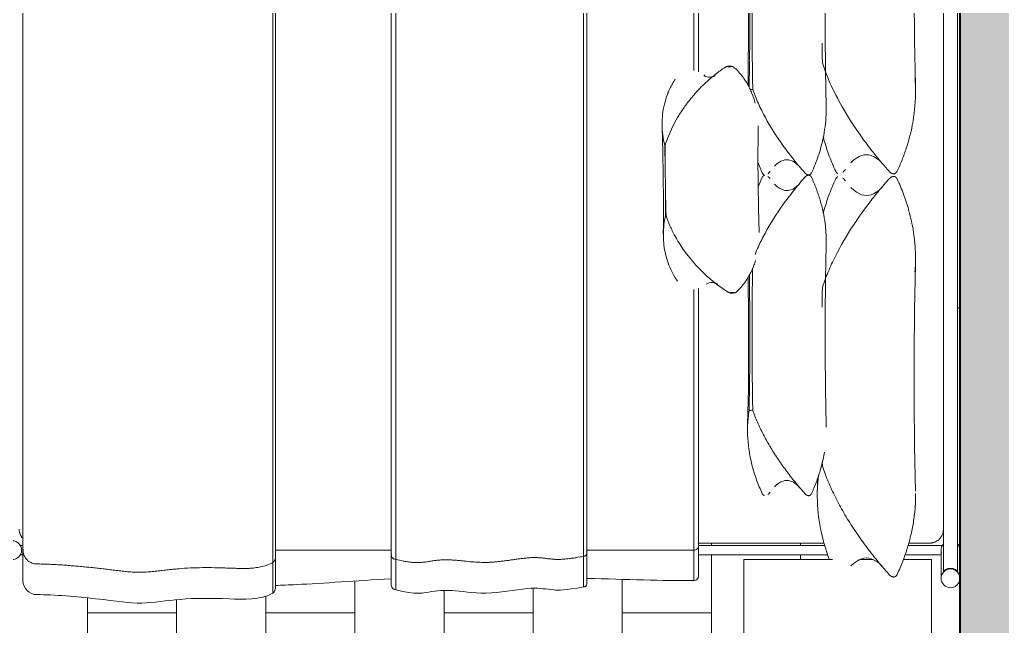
# Model space of a CAD drawing. Header units: millimetres. Extents: x -11245 to 24889, y -43080 to -3800.
# Drawn here: x 1791 to 3886, y -10698 to -9404 of the extents above; entities that cross this region are included whole.
import ezdxf

# ---------------------------------------------------------------- set-up
doc = ezdxf.new("R2010")
doc.units = ezdxf.units.MM
for name, color, linetype, lineweight in [('A-FLOR-PATT', 8, 'Continuous', 18), ('A-WALL', 113, 'Continuous', 18), ('A-WALL-PATT', 111, 'Continuous', 18), ('I-FURN', 30, 'Continuous', 9)]:
    doc.layers.add(name, color=color, linetype=linetype, lineweight=lineweight)

# ---------------------------------------------------------------- blocks, each defined once
blk = doc.blocks.new('Blks_Dorm Ikea_Cama Björksnäs - Queen-3588633-PONTOS HIDRÁULICOS TÉRREO')
at = {"layer": 'I-FURN', "color": 254}
for p, q in [((844.9, 1015), (-844.9, 1015)), ((860, 1020), (837.5, 1020)), ((-844.9, 985), (844.9, 985)), ((790, 909.5), (790, 984.6)), ((800, 980), (860, 980)), ((810, 980.8), (810, 903)), ((785, 910.8), (785, 955)), ((810, 738.6), (810, 463.6)), ((785, 462.6), (785, 730.5)), ((790, 461.9), (790, 732)), ((790, -982.7), (790, -976.5)), ((810, -976.4), (810, -982))]:
    blk.add_line(p, q, dxfattribs=at)
at = {"layer": 'I-FURN', "color": 254, "flags": 128}
for points in [[(785, 955), (785, 956.2), (784.9, 957.4), (784.8, 958.6), (784.6, 959.8), (784.4, 961), (784.1, 962.1), (783.8, 963.3), (783.5, 964.4), (783.1, 965.6), (782.6, 966.7), (782.1, 967.8), (781.6, 968.9), (781, 969.9), (780.4, 970.9), (779.8, 971.9), (779.1, 972.9), (778.3, 973.9), (777.6, 974.8), (776.7, 975.7), (775.9, 976.5), (775, 977.3), (774.1, 978.1), (773.2, 978.9), (772.2, 979.6), (771.2, 980.2), (770.2, 980.9), (769.1, 981.5), (768.1, 982), (767, 982.5), (765.9, 983), (764.7, 983.4), (763.6, 983.7), (762.4, 984.1), (761.3, 984.3), (760.1, 984.6), (758.9, 984.7), (757.7, 984.9), (756.5, 985), (755.3, 985), (755, 985)], [(755, -985), (756.2, -985), (757.4, -984.9), (758.6, -984.8), (759.8, -984.6), (761, -984.4), (762.1, -984.1), (763.3, -983.8), (764.4, -983.5), (765.6, -983.1), (766.7, -982.6), (767.8, -982.1), (768.9, -981.6), (769.9, -981), (770.9, -980.4), (771.9, -979.8), (772.9, -979.1), (773.9, -978.3), (774.8, -977.6), (775.7, -976.7)]]:
    blk.add_lwpolyline(points, dxfattribs=at)
at = {"layer": 'I-FURN', "color": 254}
for centre, start, end in [((800, 1000), 75, 130.9514), ((800, 1000), 108.3494, 128.4099), ((800, 1000), 81.0457, 103.9163), ((860, 1000), 360, 180), ((800, 1000), 229.0486, 275.0779), ((860, 1000), 180, 0), ((800, 1000), 231.5901, 247.9445), ((800, 1000), 254.1509, 270), ((800, 1000), 285, 288.3823), ((800, -1000), 0, 180)]:
    blk.add_arc(centre, 20, start, end, dxfattribs=at)
for points, knots in [([(844.9, 1015), (844.9, 1015), (844.9, 1014.9), (844.7, 1014.8), (844.6, 1014.6), (844.4, 1014.4), (844.2, 1014.1), (844, 1013.9), (843.8, 1013.6), (843.7, 1013.5), (843.5, 1013.3), (843.3, 1013), (843.1, 1012.7), (842.8, 1012.3), (842.6, 1012), (842.4, 1011.7), (842.2, 1011.5), (842, 1011.1), (841.7, 1010.6), (841.4, 1010.1), (841.1, 1009.4), (840.8, 1008.8), (840.5, 1008.1), (840.2, 1007.4), (839.9, 1006.4), (839.5, 1005.1), (839.1, 1002.9), (838.9, 1001.2), (838.9, 1000)], [-1, -1, -1, -1, -0.928571, -0.892857, -0.857143, -0.821429, -0.785714, -0.75, -0.732143, -0.714286, -0.696429, -0.678571, -0.642857, -0.607143, -0.589286, -0.571429, -0.553571, -0.535714, -0.5, -0.464286, -0.428571, -0.392857, -0.357143, -0.321429, -0.285714, -0.214286, -0.142857, 0, 0, 0, 0]), ([(838.9, 1000), (838.9, 998.8), (839.1, 997.1), (839.5, 994.9), (839.9, 993.6), (840.2, 992.6), (840.5, 991.9), (840.8, 991.2), (841.1, 990.6), (841.4, 989.9), (841.7, 989.4), (842, 988.9), (842.2, 988.5), (842.4, 988.3), (842.6, 988), (842.8, 987.7), (843.1, 987.3), (843.3, 987), (843.5, 986.7), (843.7, 986.5), (843.8, 986.4), (844, 986.1), (844.2, 985.9), (844.4, 985.6), (844.6, 985.4), (844.7, 985.2), (844.9, 985.1), (844.9, 985), (844.9, 985)], [-1, -1, -1, -1, -0.857143, -0.785714, -0.714286, -0.678571, -0.642857, -0.607143, -0.571429, -0.535714, -0.5, -0.464286, -0.446429, -0.428571, -0.410714, -0.392857, -0.357143, -0.321429, -0.303571, -0.285714, -0.267857, -0.25, -0.214286, -0.178571, -0.142857, -0.107143, -0.071429, 0, 0, 0, 0])]:
    blk.add_open_spline(points, degree=3, knots=knots, dxfattribs=at)
blk = doc.blocks.new('Blks_Dorm_Travesseiros - Branco-3557595-PONTOS HIDRÁULICOS TÉRREO')
at = {"layer": 'I-FURN', "color": 254}
for p in [(620.8, 110.3), (620.8, 107.9)]:
    blk.add_line(p, (620.8, 109.2), dxfattribs=at)
at = {"layer": 'I-FURN', "color": 254, "flags": 128}
for points in [[(-674.4, 308.7), (-577.9, 306.8), (-481.2, 305.9), (-384.3, 305.9), (-287.6, 306.8), (-191.1, 308.6), (-185.6, 308.7)], [(674.4, 308.7), (577.9, 306.8), (481.2, 305.9), (384.3, 305.9), (287.6, 306.8), (191.1, 308.6), (185.6, 308.7)], [(-26.4, 237.1), (-32, 231), (-36.4, 225.2), (-39.7, 219.5), (-41.9, 214.1), (-43.1, 209), (-43.5, 204), (-43.1, 198.9), (-41.8, 193.8), (-39.5, 188.4), (-36.2, 182.7), (-31.7, 176.8), (-26.4, 171.1)], [(26.4, 237.1), (32, 231), (36.4, 225.2), (39.7, 219.5), (41.9, 214.1), (43.1, 209), (43.5, 204), (43.1, 198.9), (41.8, 193.8), (39.5, 188.4), (36.2, 182.7), (31.7, 176.8), (26.4, 171.1)], [(833.6, 237.1), (828, 231), (823.6, 225.2), (820.3, 219.5), (818.1, 214.1), (816.9, 209), (816.5, 204), (816.9, 198.9), (818.2, 193.8), (820.5, 188.4), (823.8, 182.7), (828.3, 176.8), (833.6, 171.1)], [(-146.4, 118.2), (-223.6, 116.7), (-301.1, 116), (-378.5, 115.9), (-455.9, 116.7), (-533.2, 118.1), (-537.6, 118.2)], [(146.4, 118.2), (223.6, 116.7), (301.1, 116), (378.5, 115.9), (455.9, 116.7), (533.2, 118.1), (537.6, 118.2)], [(646.9, 100), (668.9, 99.6), (674.4, 99.4)], [(-19.1, 60.9), (-23.6, 56.1), (-27.1, 51.4), (-29.7, 46.9), (-31.5, 42.6), (-32.5, 38.4), (-32.8, 34.4), (-32.5, 30.4), (-31.4, 26.3), (-29.6, 21.9), (-27, 17.4), (-23.4, 12.7), (-19.1, 8.1)], [(19.1, 60.9), (23.6, 56.1), (27.1, 51.4), (29.7, 46.9), (31.5, 42.6), (32.5, 38.4), (32.8, 34.4), (32.5, 30.4), (31.4, 26.3), (29.6, 21.9), (27, 17.4), (23.4, 12.7), (19.1, 8.1)], [(664.9, 60.9), (660.4, 56.1), (656.9, 51.4), (654.3, 46.9), (652.5, 42.6), (651.5, 38.4), (651.2, 34.4), (651.5, 30.4), (652.6, 26.3), (654.4, 21.9), (657, 17.4), (660.6, 12.7), (664.9, 8.1)], [(122.7, -24.2), (70.3, -25.7), (17.7, -26.7), (-34.9, -27.1), (-87.4, -27), (-105, -26.9)], [(-191.7, -48.3), (-223.6, -47.7), (-301.1, -46.9), (-378.5, -46.9), (-455.9, -47.6), (-533.2, -49.1), (-537.5, -49.2)], [(217.2, -47.8), (223.6, -47.7), (301.1, -46.9), (378.5, -46.9), (455.9, -47.6), (533.2, -49.1), (537.5, -49.2)], [(-212.4, -118), (-210.6, -122.1), (-209.5, -125.8), (-209, -129.3), (-209, -132.7), (-209.6, -136.2), (-210.9, -140.1), (-212.1, -142.8)], [(232.3, -112.8), (230.5, -116.9), (229.5, -120.6), (229.1, -124.1), (229.2, -127.6), (229.9, -131.1), (231.2, -134.9), (232.5, -137.6)], [(-102.6, -231.4), (-50.1, -229.9), (2.4, -228.9), (55, -228.5), (107.5, -228.6), (125.1, -228.8)]]:
    blk.add_lwpolyline(points, dxfattribs=at)
at = {"layer": 'I-FURN', "color": 254}
for centre, major_axis, ratio, start_param, end_param in [((-430, 706.5), (2472.1, 0), 0.241922, 4.772499, 4.789653), ((430, 706.5), (2472.1, 0), 0.241922, 4.635125, 4.652279), ((430, 706.5), (2472.1, 0), 0.241922, 4.78609, 4.789653), ((430, 701.3), (2472.1, 0), 0.240231, 4.787731, 4.789654), ((7.1, 125.6), (1352.5, 15.8), 0.258819, 4.65708, 4.767698), ((15.3, -574.5), (1352.5, 15.8), 0.258819, 1.515487, 1.626106), ((-816.1, -234.1), (752.5, 8.8), 0.258819, 6.280437, 6.285934), ((838.5, -214.7), (752.5, 8.8), 0.258819, 3.138844, 3.144341)]:
    blk.add_ellipse(centre, major_axis=major_axis, ratio=ratio, start_param=start_param, end_param=end_param, dxfattribs=at)
for points, knots in [([(-206.1, 307.6), (-195.1, 308.6), (-161.9, 309.7), (-111.9, 304.4), (-65.1, 292.2), (-32.3, 280.3), (-16.2, 273.3), (-8.1, 269.5)], [0.1428571, 0.1428571, 0.1428571, 0.1428571, 0.2857143, 0.5714286, 0.7857143, 0.8928571, 1, 1, 1, 1]), ([(8.1, 269.5), (18.8, 274.5), (40.5, 283.7), (84.3, 298), (134.1, 307.8), (178.5, 309.4), (200.6, 308.1), (206.1, 307.6)], [0, 0, 0, 0, 0.1428571, 0.2857143, 0.5714286, 0.7857143, 0.8571429, 0.8571429, 0.8571429, 0.8571429]), ([(-8.1, 252.3), (-18.8, 242.7), (-40.5, 224.4), (-84.3, 190.7), (-134.1, 157.9), (-189.5, 128.8), (-222.7, 115.6), (-239.2, 110.3)], [0, 0, 0, 0, 0.142857, 0.285714, 0.571429, 0.785714, 1, 1, 1, 1]), ([(-8.1, 269.5), (-7.8, 269.3), (-7.2, 269), (-6.5, 268.6), (-6, 268.2), (-5.5, 267.8), (-5, 267.3), (-4.6, 266.9), (-4.3, 266.6), (-4.1, 266.3), (-3.9, 266), (-3.7, 265.6), (-3.4, 265), (-3.1, 264.3), (-2.9, 263.6), (-2.8, 262.8), (-2.8, 262), (-2.8, 261.1), (-2.9, 260.3), (-3.1, 259.5), (-3.4, 258.7), (-3.7, 258), (-3.9, 257.5), (-4.1, 257.2), (-4.3, 256.8), (-4.6, 256.3), (-5, 255.8), (-5.5, 255.1), (-6, 254.5), (-6.5, 253.9), (-7.2, 253.1), (-7.8, 252.6), (-8.1, 252.3)], [0, 0, 0, 0, 0.071429, 0.107143, 0.142857, 0.178571, 0.214286, 0.25, 0.267857, 0.285714, 0.303571, 0.321429, 0.357143, 0.392857, 0.428571, 0.464286, 0.5, 0.535714, 0.571429, 0.607143, 0.642857, 0.678571, 0.696429, 0.714286, 0.732143, 0.75, 0.785714, 0.821429, 0.857143, 0.892857, 0.928571, 1, 1, 1, 1]), ([(8.1, 252.3), (7.8, 252.6), (7.2, 253.1), (6.5, 253.9), (6, 254.5), (5.5, 255.1), (5, 255.8), (4.6, 256.3), (4.3, 256.8), (4.1, 257.2), (3.9, 257.5), (3.7, 258), (3.4, 258.7), (3.1, 259.5), (2.9, 260.3), (2.8, 261.1), (2.8, 262), (2.8, 262.8), (2.9, 263.6), (3.1, 264.3), (3.4, 265), (3.7, 265.6), (3.9, 266), (4.1, 266.3), (4.3, 266.6), (4.6, 266.9), (5, 267.3), (5.5, 267.8), (6, 268.2), (6.5, 268.6), (7.2, 269), (7.8, 269.3), (8.1, 269.5)], [0, 0, 0, 0, 0.071429, 0.107143, 0.142857, 0.178571, 0.214286, 0.25, 0.267857, 0.285714, 0.303571, 0.321429, 0.357143, 0.392857, 0.428571, 0.464286, 0.5, 0.535714, 0.571429, 0.607143, 0.642857, 0.678571, 0.696429, 0.714286, 0.732143, 0.75, 0.785714, 0.821429, 0.857143, 0.892857, 0.928571, 1, 1, 1, 1]), ([(239.2, 110.3), (228.2, 113.9), (206.1, 122.1), (161.8, 142.5), (111.9, 171.7), (65.1, 205.1), (32.4, 231.2), (16.2, 245.1), (8.1, 252.3)], [0, 0, 0, 0, 0.142857, 0.285714, 0.571429, 0.785714, 0.892857, 1, 1, 1, 1]), ([(851.9, 269.5), (852.3, 269.3), (852.8, 269), (853.5, 268.6), (854, 268.2), (854.5, 267.8), (855, 267.3), (855.4, 266.9), (855.7, 266.6), (855.9, 266.3), (856.1, 266), (856.3, 265.6), (856.6, 265), (856.9, 264.3), (857.1, 263.6), (857.2, 262.8), (857.2, 262), (857.2, 261.1), (857.1, 260.3), (856.9, 259.5), (856.6, 258.7), (856.3, 258), (856.1, 257.5), (855.9, 257.2), (855.7, 256.8), (855.4, 256.3), (855, 255.8), (854.5, 255.1), (854, 254.5), (853.5, 253.9), (852.8, 253.1), (852.3, 252.6), (851.9, 252.3)], [-1, -1, -1, -1, -0.928571, -0.892857, -0.857143, -0.821429, -0.785714, -0.75, -0.732143, -0.714286, -0.696429, -0.678571, -0.642857, -0.607143, -0.571429, -0.535714, -0.5, -0.464286, -0.428571, -0.392857, -0.357143, -0.321429, -0.303571, -0.285714, -0.267857, -0.25, -0.214286, -0.178571, -0.142857, -0.107143, -0.071429, 0, 0, 0, 0]), ([(-6, 153.7), (-6.1, 153.9), (-6.5, 154.3), (-7.2, 155), (-7.7, 155.6), (-8.1, 155.9)], [-0.1428571, -0.1428571, -0.1428571, -0.1428571, -0.1071429, -0.0714286, 0, 0, 0, 0]), ([(8.1, 155.9), (7.7, 155.6), (7.2, 155), (6.5, 154.3), (6.1, 153.9), (6, 153.7)], [-1, -1, -1, -1, -0.9285714, -0.8928571, -0.8571429, -0.8571429, -0.8571429, -0.8571429]), ([(-81.4, 112), (-78.7, 112.7), (-65, 116.5), (-40.5, 124.5), (-18.9, 133.6), (-8.1, 138.7)], [-0.3205514, -0.3205514, -0.3205514, -0.3205514, -0.2857143, -0.1428571, 0, 0, 0, 0]), ([(-8.1, 138.7), (-7.7, 138.8), (-7.2, 139.1), (-6.5, 139.6), (-6, 140), (-5.5, 140.4), (-5, 140.8), (-4.6, 141.2), (-4.3, 141.6), (-4.1, 141.9), (-3.9, 142.2), (-3.7, 142.6), (-3.5, 142.9), (-3.4, 143.1)], [-1, -1, -1, -1, -0.9285714, -0.8928571, -0.8571429, -0.8214286, -0.7857143, -0.75, -0.7321429, -0.7142857, -0.6964286, -0.6785714, -0.6428571, -0.6428571, -0.6428571, -0.6428571]), ([(3.4, 143.1), (3.5, 142.9), (3.7, 142.6), (3.9, 142.2), (4.1, 141.9), (4.3, 141.6), (4.6, 141.2), (5, 140.8), (5.5, 140.4), (6, 140), (6.5, 139.6), (7.2, 139.1), (7.7, 138.8), (8.1, 138.7)], [-0.3571429, -0.3571429, -0.3571429, -0.3571429, -0.3214286, -0.3035714, -0.2857143, -0.2678571, -0.25, -0.2142857, -0.1785714, -0.1428571, -0.1071429, -0.0714286, 0, 0, 0, 0]), ([(8.1, 138.7), (18.9, 133.6), (40.5, 124.5), (65, 116.5), (78.7, 112.7), (81.4, 112)], [-1, -1, -1, -1, -0.8571429, -0.7142857, -0.6794486, -0.6794486, -0.6794486, -0.6794486]), ([(-152.2, 118), (-144.2, 118.4), (-119.6, 118.4), (-82.4, 113.6), (-47.2, 104), (-22.6, 95), (-10.5, 89.7), (-4.5, 86.8)], [0.1495371, 0.1495371, 0.1495371, 0.1495371, 0.2857143, 0.5714286, 0.7857143, 0.8928571, 1, 1, 1, 1]), ([(4.5, 86.8), (12.5, 90.6), (28.7, 97.5), (61.6, 108.6), (99.1, 116.5), (132.1, 118.6), (148.4, 118.2), (152.2, 118)], [0, 0, 0, 0, 0.1428571, 0.2857143, 0.5714286, 0.7857143, 0.8504629, 0.8504629, 0.8504629, 0.8504629]), ([(590.9, 114.5), (595.8, 113.7), (609.1, 111.2), (630.6, 105.8), (655.3, 97.5), (671.4, 90.6), (679.5, 86.8)], [-0.5132646, -0.5132646, -0.5132646, -0.5132646, -0.4285714, -0.2857143, -0.1428571, 0, 0, 0, 0]), ([(819.4, 125), (814, 123), (792.2, 115.3), (748.1, 103.8), (698.2, 98.4), (660, 99.8), (644, 101.5), (639, 102.2)], [-0.8571429, -0.8571429, -0.8571429, -0.8571429, -0.7857143, -0.5714286, -0.2857143, -0.1428571, -0.0786332, -0.0786332, -0.0786332, -0.0786332]), ([(-4.5, 86.8), (-4.2, 86.7), (-3.8, 86.5), (-3.2, 86.1), (-2.8, 85.8), (-2.4, 85.5), (-2, 85.1), (-1.7, 84.8), (-1.5, 84.5), (-1.3, 84.3), (-1.1, 84), (-0.9, 83.7), (-0.7, 83.3), (-0.5, 82.7), (-0.3, 82.1), (-0.3, 81.5), (-0.2, 80.8), (-0.3, 80.2), (-0.4, 79.5), (-0.5, 78.9), (-0.7, 78.2), (-1, 77.7), (-1.1, 77.3), (-1.3, 77), (-1.5, 76.7), (-1.7, 76.3), (-2, 75.9), (-2.4, 75.3), (-2.8, 74.8), (-3.2, 74.4), (-3.8, 73.7), (-4.2, 73.3), (-4.5, 73.1)], [0, 0, 0, 0, 0.071429, 0.107143, 0.142857, 0.178571, 0.214286, 0.25, 0.267857, 0.285714, 0.303571, 0.321429, 0.357143, 0.392857, 0.428571, 0.464286, 0.5, 0.535714, 0.571429, 0.607143, 0.642857, 0.678571, 0.696429, 0.714286, 0.732143, 0.75, 0.785714, 0.821429, 0.857143, 0.892857, 0.928571, 1, 1, 1, 1]), ([(4.5, 73.1), (4.2, 73.3), (3.8, 73.7), (3.2, 74.4), (2.8, 74.8), (2.4, 75.3), (2, 75.9), (1.7, 76.3), (1.5, 76.7), (1.3, 77), (1.1, 77.3), (1, 77.7), (0.7, 78.2), (0.5, 78.9), (0.4, 79.5), (0.3, 80.2), (0.2, 80.8), (0.3, 81.5), (0.3, 82.1), (0.5, 82.7), (0.7, 83.3), (0.9, 83.7), (1.1, 84), (1.3, 84.3), (1.5, 84.5), (1.7, 84.8), (2, 85.1), (2.4, 85.5), (2.8, 85.8), (3.2, 86.1), (3.8, 86.5), (4.2, 86.7), (4.5, 86.8)], [0, 0, 0, 0, 0.071429, 0.107143, 0.142857, 0.178571, 0.214286, 0.25, 0.267857, 0.285714, 0.303571, 0.321429, 0.357143, 0.392857, 0.428571, 0.464286, 0.5, 0.535714, 0.571429, 0.607143, 0.642857, 0.678571, 0.696429, 0.714286, 0.732143, 0.75, 0.785714, 0.821429, 0.857143, 0.892857, 0.928571, 1, 1, 1, 1]), ([(679.5, 86.8), (679.8, 86.7), (680.3, 86.5), (680.8, 86.1), (681.2, 85.8), (681.6, 85.5), (682, 85.1), (682.3, 84.8), (682.5, 84.5), (682.7, 84.3), (682.8, 84), (683, 83.7), (683.3, 83.3), (683.5, 82.7), (683.7, 82.1), (683.7, 81.5), (683.8, 80.8), (683.7, 80.2), (683.7, 79.5), (683.5, 78.9), (683.3, 78.2), (683, 77.7), (682.8, 77.3), (682.7, 77), (682.5, 76.7), (682.3, 76.3), (682, 75.9), (681.6, 75.3), (681.2, 74.8), (680.8, 74.4), (680.3, 73.7), (679.8, 73.3), (679.5, 73.1)], [-1, -1, -1, -1, -0.928571, -0.892857, -0.857143, -0.821429, -0.785714, -0.75, -0.732143, -0.714286, -0.696429, -0.678571, -0.642857, -0.607143, -0.571429, -0.535714, -0.5, -0.464286, -0.428571, -0.392857, -0.357143, -0.321429, -0.303571, -0.285714, -0.267857, -0.25, -0.214286, -0.178571, -0.142857, -0.107143, -0.071429, 0, 0, 0, 0]), ([(-4.5, 73.1), (-14.1, 64.5), (-33.6, 48.1), (-73, 18.4), (-112.9, -6.8), (-152.6, -26.7), (-172.5, -34.7), (-182.4, -38.2)], [0, 0, 0, 0, 0.166667, 0.333333, 0.666667, 0.833333, 1, 1, 1, 1]), ([(169.1, -33.2), (163.7, -31.1), (148.2, -24.5), (112.9, -6.8), (73, 18.4), (33.6, 48.1), (14.1, 64.5), (4.5, 73.1)], [0.0742197, 0.0742197, 0.0742197, 0.0742197, 0.1666667, 0.3333333, 0.6666667, 0.8333333, 1, 1, 1, 1]), ([(-2.8, -5.8), (-2.9, -5.6), (-3.2, -5.3), (-3.7, -4.7), (-4.2, -4.3), (-4.5, -4)], [-0.1428571, -0.1428571, -0.1428571, -0.1428571, -0.1071429, -0.0714286, 0, 0, 0, 0]), ([(-4.5, -17.8), (-4.2, -17.7), (-3.7, -17.4), (-3.2, -17.1), (-2.8, -16.8), (-2.4, -16.4), (-2, -16.1), (-1.7, -15.8), (-1.5, -15.5), (-1.3, -15.3), (-1.2, -15), (-1, -14.7), (-0.7, -14.3), (-0.5, -13.7), (-0.4, -13.3), (-0.4, -13.1)], [-1, -1, -1, -1, -0.9285714, -0.8928571, -0.8571429, -0.8214286, -0.7857143, -0.75, -0.7321429, -0.7142857, -0.6964286, -0.6785714, -0.6428571, -0.6071429, -0.5714286, -0.5714286, -0.5714286, -0.5714286]), ([(0.4, -13.1), (0.4, -13.3), (0.5, -13.7), (0.7, -14.3), (1, -14.7), (1.2, -15), (1.3, -15.3), (1.5, -15.5), (1.7, -15.8), (2, -16.1), (2.4, -16.4), (2.8, -16.8), (3.2, -17.1), (3.7, -17.4), (4.2, -17.7), (4.5, -17.8)], [-0.4285714, -0.4285714, -0.4285714, -0.4285714, -0.3928571, -0.3571429, -0.3214286, -0.3035714, -0.2857143, -0.2678571, -0.25, -0.2142857, -0.1785714, -0.1428571, -0.1071429, -0.0714286, 0, 0, 0, 0]), ([(4.5, -4), (4.2, -4.3), (3.7, -4.7), (3.2, -5.3), (2.9, -5.6), (2.8, -5.8)], [-1, -1, -1, -1, -0.9285714, -0.8928571, -0.8571429, -0.8571429, -0.8571429, -0.8571429]), ([(679.5, -17.8), (669.9, -22.3), (650.5, -30.4), (611.3, -42.6), (571.5, -49.2), (531.9, -49.6), (512.1, -47.6), (502.2, -46)], [-1, -1, -1, -1, -0.833333, -0.666667, -0.333333, -0.166667, 0, 0, 0, 0]), ([(679.5, -4), (679.8, -4.3), (680.2, -4.7), (680.8, -5.3), (681.1, -5.6), (681.2, -5.8)], [-1, -1, -1, -1, -0.9285714, -0.8928571, -0.8571429, -0.8571429, -0.8571429, -0.8571429]), ([(683.6, -13.1), (683.6, -13.3), (683.5, -13.7), (683.3, -14.3), (683, -14.7), (682.9, -15), (682.7, -15.3), (682.5, -15.5), (682.3, -15.8), (682, -16.1), (681.6, -16.4), (681.2, -16.8), (680.8, -17.1), (680.2, -17.5), (679.8, -17.7), (679.5, -17.8)], [-0.4285714, -0.4285714, -0.4285714, -0.4285714, -0.3928571, -0.3571429, -0.3214286, -0.3035714, -0.2857143, -0.2678571, -0.25, -0.2142857, -0.1785714, -0.1428571, -0.1071429, -0.0714286, 0, 0, 0, 0]), ([(-182.4, -38.2), (-224.9, -39), (-331.3, -40.2), (-437.9, -39.4), (-501.6, -38.2)], [0, 0, 0, 0, 0.4, 1, 1, 1, 1]), ([(-230.5, -79), (-225, -72.9), (-216.5, -64.6), (-204.1, -55.5), (-194.3, -49.5), (-184.4, -44.2), (-170.8, -38.2), (-160.3, -34.7), (-153.2, -32.9)], [-1, -1, -1, -1, -0.875, -0.8125, -0.75, -0.6875, -0.625, -0.5, -0.5, -0.5, -0.5]), ([(-182.1, -43.6), (-182.2, -43.1), (-182.3, -41.3), (-182.4, -39.5), (-182.4, -38.2)], [0.2985054, 0.2985054, 0.2985054, 0.2985054, 0.5, 1, 1, 1, 1]), ([(249.5, -73.4), (246.7, -70.4), (241, -64.7), (231.9, -57.1), (222.4, -50.5), (212.6, -44.7), (202.5, -39.7), (192.4, -35.5), (185.5, -33.1), (182.1, -32.1)], [-1, -1, -1, -1, -0.9375, -0.875, -0.8125, -0.75, -0.6875, -0.625, -0.5648879, -0.5648879, -0.5648879, -0.5648879]), ([(501.6, -38.2), (459.1, -39), (358.1, -40.1), (256.9, -39.5), (198.5, -38.5)], [0, 0, 0, 0, 0.4, 0.949401, 0.949401, 0.949401, 0.949401]), ([(213.6, -45.4), (245.6, -44.9), (341.9, -43.9), (438.3, -44.7), (502.2, -46)], [0.0993198, 0.0993198, 0.0993198, 0.0993198, 0.4, 1, 1, 1, 1]), ([(-63.6, -224.7), (-70.2, -222.9), (-83.3, -218.3), (-103, -209.5), (-122.6, -198.9), (-142, -186.4), (-161.1, -172.2), (-179.8, -156.1), (-194.8, -141.3), (-206.4, -128.4), (-217.6, -114.9), (-225.3, -103.9), (-230.3, -96.2)], [-1, -1, -1, -1, -0.888889, -0.777778, -0.666667, -0.555556, -0.444444, -0.333333, -0.222222, -0.166667, -0.111111, 0, 0, 0, 0]), ([(86, -223), (93.3, -220.7), (108, -215.2), (137.2, -200.7), (166, -181.6), (190.3, -161.1), (203.8, -148.2), (213.7, -138), (223.3, -127.1), (232.6, -115.7), (241.5, -103.5), (247, -95), (249.7, -90.6)], [-1, -1, -1, -1, -0.875, -0.75, -0.5, -0.375, -0.3125, -0.25, -0.1875, -0.125, -0.0625, 0, 0, 0, 0]), ([(-204.3, -203.7), (-203.6, -204.2), (-199.7, -206.7), (-192.5, -210.9), (-182.4, -216), (-168.7, -221.6), (-151.1, -227), (-129.5, -230.8), (-107.6, -232), (-85.6, -230.5), (-70.9, -227.7), (-63.6, -225.8)], [0.1744851, 0.1744851, 0.1744851, 0.1744851, 0.1875, 0.25, 0.3125, 0.375, 0.5, 0.625, 0.75, 0.875, 1, 1, 1, 1]), ([(86, -224.1), (92.6, -225.6), (105.7, -227.9), (125.3, -229.1), (144.7, -228.3), (163.9, -225.4), (182.8, -220.4), (201.2, -213.3), (215.6, -205.7), (223.7, -200.4), (226.1, -198.7)], [-1, -1, -1, -1, -0.8888889, -0.7777778, -0.6666667, -0.5555556, -0.4444444, -0.3333333, -0.2222222, -0.1744976, -0.1744976, -0.1744976, -0.1744976])]:
    blk.add_open_spline(points, degree=3, knots=knots, dxfattribs=at)
for points in [[(678.8, 308.8), (688.5, 308.9), (707.9, 308.3), (737, 305.1), (766.1, 299.6), (794.9, 291.9), (823.6, 282), (842.5, 273.9), (851.9, 269.5)], [(851.9, 252.3), (841.1, 242.8), (819.5, 224.4), (786.7, 199.1), (753.6, 176.1), (720.3, 155.5), (687, 137.4), (653.8, 122.1), (631.8, 113.8), (620.8, 110.3)], [(-8.1, 155.9), (-9.4, 157), (-10.6, 158.1), (-11.9, 159.2)], [(11.9, 159.2), (10.6, 158.1), (9.4, 157), (8.1, 155.9)], [(679.5, 73.1), (671.2, 65.7), (654.6, 51.6), (629.3, 32), (603.9, 14.2), (578.3, -1.9), (552.7, -16.2), (527.2, -28.5), (510.1, -35.2), (501.6, -38.2)], [(-26, -27), (-18.8, -24.2), (-11.6, -21.2), (-4.5, -17.8)], [(-4.5, -4), (-5.5, -3.1), (-6.5, -2.3), (-7.5, -1.4)], [(7.5, -1.4), (6.5, -2.3), (5.5, -3.1), (4.5, -4)], [(4.5, -17.8), (11.3, -21), (18.2, -24), (25.1, -26.7)], [(676.5, -1.4), (677.5, -2.3), (678.5, -3.1), (679.5, -4)], [(502.2, -46), (502, -44.7), (501.7, -42.1), (501.6, -39.5), (501.6, -38.2)], [(-502.2, -46), (-459.6, -45.1), (-374.1, -44.1), (-288.5, -44.4), (-245.8, -45)], [(-244.8, -45), (-225.4, -45.2), (-206, -45.5), (-186.7, -45.9)], [(-231.9, -81), (-232.3, -82.5), (-232.7, -85.4), (-232.7, -89.8), (-232.1, -92.4), (-231.7, -93.6)], [(-231.9, -81), (-231.7, -80.6), (-231.3, -80), (-230.8, -79.3), (-230.5, -79)], [(-231.7, -93.6), (-231.4, -92.1), (-230.8, -89.2), (-230.9, -84.8), (-231.5, -82.2), (-231.9, -81)], [(250.9, -75.3), (250.7, -75), (250.2, -74.3), (249.7, -73.7), (249.5, -73.4)], [(250.9, -75.3), (250.5, -76.6), (250, -79.2), (250, -83.6), (250.6, -86.5), (251, -88)], [(251, -88), (251.4, -86.7), (251.9, -84.1), (251.8, -79.7), (251.3, -76.8), (250.9, -75.3)], [(-230.3, -96.2), (-230.6, -95.8), (-231.1, -94.9), (-231.5, -94.1), (-231.7, -93.6)], [(249.7, -90.6), (249.9, -90.2), (250.4, -89.3), (250.8, -88.4), (251, -88)], [(-212.4, -140.1), (-212.8, -140.5), (-213.1, -141), (-213.4, -141.4)]]:
    blk.add_open_spline(points, degree=3, dxfattribs=at)
blk = doc.blocks.new('Blks_Dorm_Colcha e Mantas - Casal-3554190-PONTOS HIDRÁULICOS TÉRREO')
at = {"layer": 'I-FURN', "color": 254}
for p, q in [((-800, 730), (-865, 730)), ((755, 730), (-755, 730)), ((-891.4, 197.2), (-826, 197.2)), ((-879.9, 191.8), (-814.7, 191.8)), ((-826, 197.2), (-755, 197.2)), ((-800, -55.2), (-800, 191.8)), ((-800, 191.8), (-800, -55.2)), ((-755, 197.2), (755, 197.2)), ((-755, 191.8), (755, 191.8)), ((-809.8, -55), (-874.9, -55)), ((755, -55), (-755, -55)), ((-819.6, -65), (-884.9, -65)), ((-755, -65), (-819.6, -65)), ((755, -65), (-755, -65)), ((-813.2, -465), (-878.4, -465)), ((-871.7, -471.7), (-806.6, -471.7)), ((-755, -465), (-813.2, -465)), ((-800, -700), (-800, -471.3)), ((-800, -471.3), (-800, -700)), ((755, -465), (-755, -465)), ((-755, -471.7), (755, -471.7)), ((-865, -700), (-800, -700)), ((-865, -700), (-800, -700)), ((-855.1, -710), (-790.2, -710)), ((-789.6, -700), (-800, -700)), ((-773.7, -700), (-788.9, -700)), ((-773.6, -700), (-771.8, -700)), ((-755, -700), (-771.9, -700)), ((-755, -700), (-243.9, -700)), ((-755, -700), (-243.9, -700)), ((-755, -710), (-242.1, -710)), ((220.5, -710), (755, -710)), ((222.8, -700), (755, -700)), ((222.8, -700), (755, -700))]:
    blk.add_line(p, q, dxfattribs=at)
at = {"layer": 'I-FURN', "color": 254, "flags": 128}
for points in [[(-755, 730), (-756.9, 730), (-758.9, 730), (-760.8, 730), (-762.8, 730), (-764.7, 730), (-766.6, 730), (-768.5, 730), (-770.3, 730), (-772.2, 730), (-774, 730), (-775.8, 730), (-777.5, 730), (-779.2, 730), (-780.9, 730), (-782.5, 730), (-784.1, 730), (-785.7, 730), (-787.1, 730), (-788.6, 730), (-790, 730), (-791.3, 730), (-792.6, 730), (-793.8, 730), (-794.9, 730), (-796, 730), (-797, 730), (-798, 730), (-798.9, 730), (-799.7, 730), (-800, 730)], [(-814.7, 191.8), (-813.7, 191.8), (-812.7, 191.8), (-811.6, 191.8), (-810.3, 191.8), (-809, 191.8), (-807.6, 191.8), (-806.1, 191.8), (-804.6, 191.8), (-802.9, 191.8), (-801.2, 191.8), (-799.4, 191.8), (-797.6, 191.8), (-795.6, 191.8), (-793.6, 191.8), (-791.6, 191.8), (-789.5, 191.8), (-787.3, 191.8), (-785.1, 191.8), (-782.8, 191.8), (-780.5, 191.8), (-778.1, 191.8), (-775.7, 191.8), (-773.3, 191.8), (-770.8, 191.8), (-768.4, 191.8), (-765.9, 191.8), (-763.3, 191.8), (-760.8, 191.8), (-758.3, 191.8), (-755.7, 191.8), (-755, 191.8)], [(-755, -55), (-757.3, -55), (-759.7, -55), (-762, -55), (-764.4, -55), (-766.7, -55), (-769, -55), (-771.2, -55), (-773.5, -55), (-775.7, -55), (-777.9, -55), (-780, -55), (-782.1, -55), (-784.2, -55), (-786.2, -55), (-788.2, -55), (-790.1, -55), (-791.9, -55), (-793.7, -55), (-795.5, -55), (-797.1, -55), (-798.7, -55), (-800.3, -55), (-801.7, -55), (-803.1, -55), (-804.4, -55), (-805.7, -55), (-806.8, -55), (-807.9, -55), (-808.9, -55), (-809.8, -55), (-809.8, -55)], [(-806.6, -471.7), (-805.7, -471.7), (-804.8, -471.7), (-803.8, -471.7), (-802.7, -471.7), (-801.5, -471.7), (-800.2, -471.7), (-798.9, -471.7), (-797.5, -471.7), (-796.1, -471.7), (-794.6, -471.7), (-793, -471.7), (-791.3, -471.7), (-789.6, -471.7), (-787.8, -471.7), (-786, -471.7), (-784.2, -471.7), (-782.3, -471.7), (-780.3, -471.7), (-778.3, -471.7), (-776.3, -471.7), (-774.2, -471.7), (-772.1, -471.7), (-770, -471.7), (-767.8, -471.7), (-765.7, -471.7), (-763.5, -471.7), (-761.3, -471.7), (-759.1, -471.7), (-756.9, -471.7), (-755, -471.7)], [(-790.2, -710), (-789.6, -710), (-788.8, -710), (-788, -710), (-787.2, -710), (-786.3, -710), (-785.4, -710), (-784.4, -710), (-783.4, -710), (-782.3, -710), (-781.2, -710), (-780, -710), (-778.8, -710), (-777.5, -710), (-776.3, -710), (-775, -710), (-773.6, -710), (-772.2, -710), (-770.8, -710), (-769.4, -710), (-768, -710), (-766.5, -710), (-765, -710), (-763.5, -710), (-762, -710), (-760.4, -710), (-758.9, -710), (-757.4, -710), (-755.8, -710), (-755, -710)]]:
    blk.add_lwpolyline(points, dxfattribs=at)
at = {"layer": 'I-FURN', "color": 254}
for centre, major_axis, start_param, end_param in [((-865, 700), (0, 30), 0, 1.570796), ((-879.9, 206.8), (0, 15), 2.265734, 3.244396), ((-874.9, -65), (0, 10), 0, 1.570796), ((-871.7, -465), (0, 6.74), 1.570796, 3.141593), ((-855.1, -700), (0, 10), 1.570796, 3.141593)]:
    blk.add_ellipse(centre, major_axis=major_axis, ratio=0.99356, start_param=start_param, end_param=end_param, dxfattribs=at)
for points, knots in [([(-797.9, 729.9), (-800.3, 730.1), (-806.1, 729.8), (-814.8, 726.6), (-822.9, 719.8), (-828.2, 710.5), (-829.4, 703.5), (-829.4, 700)], [-0.5214637, -0.5214637, -0.5214637, -0.5214637, -0.4444444, -0.3333333, -0.2222222, -0.1111111, 0, 0, 0, 0]), ([(-891.4, 197.2), (-907, 224.5), (-902.2, 305), (-902.2, 395.1), (-917.6, 482.7), (-905, 547.7), (-894.8, 665.1), (-894.8, 700)], [-1.311492, -1.311492, -1.311492, -1.311492, -1.090306, -0.806257, -0.538033, -0.239429, 0, 0, 0, 0]), ([(-829.4, 700), (-829.4, 696.2), (-829.5, 688.3), (-829.9, 675.8), (-830.4, 664.9), (-830.9, 656.1), (-831.4, 649.5), (-831.8, 643), (-832.4, 634.5), (-833.3, 624.2), (-834.2, 613.8), (-834.9, 605.3), (-835.6, 598.6), (-836.2, 591.9), (-837.1, 583.2), (-838.3, 572.7), (-839.7, 560.2), (-841.2, 547.5), (-842.9, 534.4), (-844.4, 521.6), (-845.5, 511.3), (-846.2, 503.4), (-846.7, 497.6), (-847, 491.8), (-847.2, 483.9), (-847.1, 473.6), (-846.3, 460.7), (-845.1, 447.9), (-843.7, 435.5), (-842.2, 423.1), (-840.8, 410.6), (-839.1, 394), (-837.7, 372.7), (-837.1, 347.1), (-837.2, 326.1), (-837.6, 309.3), (-838, 296.5), (-838.5, 283.7), (-838.9, 271.1), (-839.1, 258.5), (-838.7, 245.8), (-837.4, 232.9), (-834.4, 216.3), (-830.1, 204.5), (-826, 197.2)], [0, 0, 0, 0, 0.025, 0.05, 0.075, 0.0875, 0.1, 0.1125, 0.125, 0.15, 0.175, 0.1875, 0.2, 0.2125, 0.225, 0.25, 0.275, 0.3, 0.325, 0.35, 0.375, 0.3875, 0.4, 0.4125, 0.425, 0.45, 0.475, 0.5, 0.525, 0.55, 0.575, 0.6, 0.65, 0.7, 0.75, 0.775, 0.8, 0.825, 0.85, 0.875, 0.9, 0.925, 0.95, 1, 1, 1, 1]), ([(-861.2, -55), (-865.2, 21.6), (-871.7, 104.4), (-874.8, 177.7), (-875.3, 192)], [-2.633244, -2.633244, -2.633244, -2.633244, -1.96947, -1.8041962, -1.8041962, -1.8041962, -1.8041962]), ([(-826, 197.2), (-825.2, 196.2), (-823.4, 194.5), (-820.3, 192.7), (-816.8, 191.8), (-813.7, 191.7), (-811.8, 192.1), (-811.1, 192.2)], [-1, -1, -1, -1, -0.9, -0.8, -0.7, -0.6, -0.5421548, -0.5421548, -0.5421548, -0.5421548]), ([(-878.4, -465), (-885.5, -424.5), (-885.5, -392.3), (-876.4, -358.1), (-896.9, -261.2), (-885.3, -195.4), (-885.3, -146.6), (-896, -106.7), (-884.9, -65)], [0, 0, 0, 0, 0.11887, 0.301171, 0.521317, 0.756114, 0.92768, 1.073471, 1.073471, 1.073471, 1.073471]), ([(-813.2, -465), (-814, -460.4), (-815.5, -451.7), (-817.4, -438.7), (-818.6, -429), (-819.4, -420.1), (-819.8, -412.2), (-819.7, -406.3), (-819.4, -401.7), (-819.2, -398.3), (-818.8, -394.6), (-818.2, -389.3), (-817.3, -382.2), (-816.5, -375), (-816, -369.4), (-815.8, -365.3), (-815.7, -361.4), (-815.8, -356), (-816.1, -349.2), (-816.8, -342.1), (-817.4, -336.3), (-817.9, -331.9), (-818.5, -327.6), (-819.3, -321.8), (-820.3, -314.9), (-821.2, -308), (-822, -302.4), (-822.6, -298), (-823.2, -293.7), (-823.9, -288), (-824.6, -281), (-825.4, -272.6), (-825.9, -264.2), (-826.1, -255.9), (-826, -245), (-825.3, -231.4), (-824, -217.3), (-822.8, -206.1), (-821.9, -197.9), (-821.2, -189.6), (-820.7, -181.2), (-820.5, -174.2), (-820.5, -168.7), (-820.6, -164.7), (-820.8, -160.7), (-821.2, -155.2), (-822, -148.2), (-823.3, -139.8), (-824.7, -131.7), (-825.8, -123.7), (-826.4, -115.4), (-826.5, -106.9), (-825.9, -98.1), (-824.8, -89.2), (-822.7, -77.6), (-820.8, -69.6), (-819.6, -65)], [-1, -1, -1, -1, -0.958333, -0.9375, -0.916667, -0.895833, -0.875, -0.854167, -0.84375, -0.833333, -0.822917, -0.8125, -0.791667, -0.770833, -0.760417, -0.75, -0.739583, -0.729167, -0.708333, -0.6875, -0.677083, -0.666667, -0.65625, -0.645833, -0.625, -0.604167, -0.59375, -0.583333, -0.572917, -0.5625, -0.541667, -0.520833, -0.5, -0.479167, -0.458333, -0.416667, -0.375, -0.354167, -0.333333, -0.3125, -0.291667, -0.270833, -0.260417, -0.25, -0.239583, -0.229167, -0.208333, -0.1875, -0.166667, -0.145833, -0.125, -0.104167, -0.083333, -0.0625, -0.041667, 0, 0, 0, 0]), ([(-786.8, -709.3), (-787.3, -709.6), (-789, -710), (-791.9, -710.1), (-795.2, -708.9), (-797.8, -706.6), (-799.6, -703.5), (-800, -701.2), (-800, -700)], [0.3838136, 0.3838136, 0.3838136, 0.3838136, 0.4444444, 0.5555556, 0.6666667, 0.7777778, 0.8888889, 1, 1, 1, 1])]:
    blk.add_open_spline(points, degree=3, knots=knots, dxfattribs=at)
for points in [[(-819.6, -65), (-819.6, -63.8), (-819.2, -61.5), (-817.4, -58.4), (-814.8, -56.2), (-811.5, -54.9), (-809.2, -55), (-808.1, -55.2)], [(-865, -700), (-865.1, -635.5), (-862.5, -554.9), (-860.1, -471.5)], [(-803.3, -470.8), (-804, -471.2), (-805.4, -471.8), (-807.7, -471.8), (-809.9, -471), (-811.7, -469.4), (-812.9, -467.4), (-813.2, -465.8), (-813.2, -465)]]:
    blk.add_open_spline(points, degree=3, dxfattribs=at)
blk = doc.blocks.new('Blks_Mob_Mesa de Cabeceira Ripas - Madeira-3560384-PONTOS HIDRÁULICOS TÉRREO')
at = {"layer": 'I-FURN', "color": 254}
for p, q in [((200, 200), (-200, 200)), ((-200, 200), (-200, 139.9)), ((200, -200), (200, 200)), ((-200, 74.1), (-200, 48.7)), ((-200, -11.3), (-200, -200)), ((-200, -200), (200, -200))]:
    blk.add_line(p, q, dxfattribs=at)

msp = doc.modelspace()

# ---------------------------------------------------------------- hatches: boundary and pattern name
at = {"layer": 'A-FLOR-PATT', "lineweight": 9}
h = msp.add_hatch(dxfattribs=at)
h.set_pattern_fill('FP_10', color=9, style=0, pattern_type=2)
h.set_pattern_definition([(270, (1745.38, -11969.65), (380, 2e-14), [1300, 0]), (180, (1745.4, -11969.7), (2e-13, 1300), [190, -190]), (270, (1555.38, -11969.65), (380, 2e-14), [1300, 0]), (0, (1555.4, -13269.7), (0, 1300), [190, -190]), (270, (1935.38, -11969.65), (380, 2e-14), [650, -650]), (0, (1745.4, -12619.7), (0, 1300), [190, -190]), (270, (1935.38, -12619.65), (380, 2e-14), [650, -650])])
h.paths.add_polyline_path([(3756.9, -10561.1), (3755.9, -10560.3), (3756.6, -10561.1)])
h.paths.add_polyline_path([(3793.9, -8910.7), (3794.9, -8911.5), (3794.2, -8910.7)])
h.paths.add_polyline_path([(3795.4, -8875.9), (3794.1, -8885.9), (3794.5, -8888), (3794, -8901.8), (3794.8, -8900.9), (3795.4, -8879.4)])
h.paths.add_polyline_path([(1196.7, -8817.4), (1196.7, -8816.1), (1199.3, -8816.9)])
h.paths.add_polyline_path([(1213.9, -10637.3), (1215.3, -10636.3), (1214, -10637.7)])
h.paths.add_polyline_path([(1511.8, -11969.7), (1695.4, -11969.7), (1695.4, -11964.7), (1697.1, -11961), (1700.4, -11959.7), (1745.4, -11959.7), (1745.4, -11969.7), (1795.4, -11969.7), (1795.4, -11349.7), (3795.4, -11349.7), (3795.4, -10595.9), (3789.5, -10610), (3775.4, -10615.9), (3760.8, -10608.9), (3755.4, -10595.9), (3756.7, -10585.9), (3756.3, -10583.8), (3756.7, -10570), (3755.9, -10570.9), (3755.9, -10545.9), (3678.4, -10545.9), (3674.9, -10555.9), (3735.1, -10555.9), (3735.1, -10955.9), (3335.1, -10955.9), (3335.1, -10555.9), (3517.1, -10555.3), (3514, -10545.9), (3238.4, -10545.9), (3238.1, -10593.5), (3234.9, -10598.5), (3231.1, -10600.6), (3228.5, -10600.9), (3103.2, -10598.9), (3000.2, -10597), (2999.3, -10610.9), (2995.8, -10613.8), (2993.5, -10614.3), (2948.6, -10620.5), (2927.5, -10620.4), (2887.1, -10616.9), (2860.4, -10619.2), (2791, -10627.2), (2759.6, -10626.4), (2723.6, -10623), (2701.3, -10621.7), (2677.8, -10623.2), (2636.2, -10627.7), (2610.7, -10624.5), (2587, -10618.3), (2584.8, -10615.8), (2583.5, -10610.8), (2583.5, -10597.1), (2495.6, -10602.3), (2346.9, -10610.8), (2336.6, -10612.3), (2335.6, -10621.4), (2331.3, -10627.3), (2309.8, -10635.9), (2286.5, -10639.7), (2246.6, -10639.9), (2175.4, -10638.7), (2130, -10641.1), (2039.1, -10648.6), (2007.8, -10646), (1914.3, -10635.5), (1854.7, -10631.4), (1820.7, -10629.7), (1813.5, -10626.7), (1805.8, -10620.1), (1801.6, -10613.6), (1798.9, -10604.2), (1798.5, -10593.2), (1798.5, -10545.9), (1792.7, -10545.9), (1789.5, -10550), (1782.1, -10554.6), (1780.6, -10555.2), (1775.4, -10555.9), (1770.2, -10555.2), (1765.4, -10553.2), (1761.2, -10550), (1756.5, -10542.2), (1756.1, -10541.1), (1755.4, -10535.9), (1756.1, -10530.7), (1760.8, -10522.3), (1760.4, -10521.1), (1760.4, -8948.9), (1758.1, -8945.9), (1756.1, -8941.1), (1755.4, -8935.9), (1756.1, -8930.7), (1758.1, -8925.9), (1761.2, -8921.8), (1767.2, -8917.8), (1770.2, -8916.6), (1775.4, -8915.9), (1783.5, -8917.8), (1785.4, -8918.6), (1789.5, -8921.8), (1794.1, -8925.9), (1798.9, -8925), (1799.5, -8877.1), (1804.1, -8867.8), (1809.1, -8862.3), (1813.6, -8858.9), (1823.3, -8855.6), (1828.5, -8854.9), (1884.1, -8852.5), (1963.8, -8844.9), (2039.1, -8837), (2069.7, -8838), (2165.1, -8846.6), (2206.6, -8846.8), (2286.5, -8845.9), (2309.8, -8849.7), (2331.3, -8858.4), (2335.6, -8864.2), (2336.6, -8870.9), (2395.3, -8876.3), (2454.8, -8879.8), (2515.4, -8881.7), (2583.5, -8882.1), (2583.8, -8872.3), (2587, -8867.3), (2590.9, -8865.2), (2607.4, -8861.9), (2622.3, -8859.3), (2644, -8858.2), (2657.1, -8859.3), (2696.8, -8863.8), (2719.1, -8863.1), (2779.3, -8858.3), (2809.6, -8859.8), (2848.1, -8864.8), (2882.3, -8868.5), (2900, -8868.3), (2948.6, -8865.1), (2983.6, -8869.8), (2993.5, -8871.1), (3067.9, -8871.3), (3138.1, -8874.5), (3174.2, -8877.6), (3206.2, -8881.5), (3233.5, -8886.1), (3237.2, -8889.8), (3238.5, -8894.8), (3238.5, -8925.9), (3514, -8925.9), (3520.5, -8905.9), (3335.1, -8905.9), (3335.1, -8505.9), (3735.1, -8505.9), (3735.1, -8905.9), (3670.9, -8905.9), (3678.4, -8925.9), (3756.2, -8925.6), (3756.9, -8922.3), (3756.7, -8917.8), (3756, -8905.9), (3756.8, -8902.4), (3756.8, -8896.9), (3756.4, -8888), (3755.4, -8875.9), (3761.2, -8861.8), (3775.4, -8855.9), (3790, -8862.9), (3795.4, -8875.9), (3795.4, -8369.7), (3644.4, -8369.7), (3644.4, -8379.7), (3544.4, -8379.7), (3544.4, -8369.7), (1046.4, -8369.7), (1045.4, -8379.7), (946.4, -8379.7), (946.4, -8369.7), (795.4, -8369.7), (795.4, -8817.1), (799.3, -8817.4), (802.9, -8818.4), (804, -8818.5), (810.2, -8825.7), (811.5, -8828), (812.7, -8825.9), (1178.4, -8826.5), (1180.1, -8828), (1182.4, -8822.5), (1193.1, -8816.6), (1203.9, -8819.5), (1210.4, -8825.3), (1213.8, -8831.7), (1213, -8841.6), (1212.9, -8842.9), (1212.7, -8844.6), (1204.8, -8850.9), (1203.3, -8852), (1205.4, -8853.5), (1204.8, -10618.9), (1203.7, -10620.7), (1208.7, -10622.7), (1214.7, -10633.6), (1211.8, -10644.4), (1206, -10650.9), (1198.7, -10654.4), (1189.7, -10653.5), (1188.4, -10653.4), (1186.8, -10653.3), (1180.6, -10646.1), (1179.3, -10643.8), (1178.1, -10645.9), (812.4, -10645.3), (810.7, -10643.8), (808.4, -10649.3), (797.7, -10655.2), (795.4, -10655.2), (795.4, -11969.7), (845.4, -11969.7), (845.4, -11959.7), (890.4, -11959.7), (893.9, -11961.1), (895.4, -11964.7), (895.4, -11169.7), (925.4, -11169.7), (925.4, -11969.7)])
h.paths.add_polyline_path([(1195.4, -10655.9), (1196.7, -10654.4), (1198.6, -10655.5), (1195.4, -10655.9)])
h.paths.add_polyline_path([(3795.4, -10535.9), (3794.7, -8941.1), (3790.4, -8951.3), (3791.1, -10523.8), (3794.2, -10529.5), (3794.7, -10530.7)])
h.paths.add_polyline_path([(3795.4, -10595.9), (3794.7, -10552.1), (3793.8, -10552.3), (3794.8, -10564.7), (3793.9, -10569.4), (3793.9, -10574.9), (3794.4, -10583.8), (3795.3, -10590.1)])
h.paths.add_polyline_path([(3759.8, -10585.3), (3760.8, -10580.5), (3760.2, -10581.8), (3760.1, -10583.1)])
h.paths.add_polyline_path([(3791, -10585.3), (3789.5, -10580.1), (3788.8, -10580.8), (3790.4, -10583.8)])
h.paths.add_polyline_path([(3786, -10580.3), (3784.8, -10577), (3778.8, -10575.1), (3778.9, -10577.4), (3785.4, -10580)])
h.paths.add_polyline_path([(3764.8, -10580.3), (3771.9, -10577), (3771.8, -10575.1), (3765.8, -10577.3), (3765.3, -10578.8)])
h.paths.add_polyline_path([(3586, -10555.9), (3607.6, -10555.1), (3604.4, -10553.7), (3591.6, -10552.8), (3586, -10554.3), (3584.2, -10555.9)])
h.paths.add_polyline_path([(3730.4, -10525.9), (3758.1, -10525.9), (3760.4, -10521.8), (3759.4, -10496.6), (3751.2, -10512.4), (3740.9, -10517.9), (3735.7, -10519.9), (3686.2, -10520.9), (3685.3, -10525.9), (3691.3, -10525.9)])
h.paths.add_polyline_path([(3493.7, -10525.9), (3507.4, -10525.9), (3505.9, -10520.9), (3238, -10520.9), (3238.3, -10525.9), (3313.5, -10525.9)])
h.paths.add_polyline_path([(1792.7, -10525.9), (1798.9, -10525.9), (1797, -10508.8), (1793.6, -10503.9), (1791.3, -10495.9), (1790.4, -10503.8), (1790.4, -10522.9)])
h.paths.add_polyline_path([(3730.4, -10495.9), (3733.9, -10494.4), (3732.9, -10494), (3730.6, -10495.7)])
h.paths.add_polyline_path([(3760.4, -8980.9), (3759.7, -8948), (3758.1, -8945.9), (3684.9, -8945.9), (3687, -8950.9), (3736, -8951.9), (3751.8, -8960.1), (3757.2, -8969.8), (3759.4, -8975.9), (3759.5, -8980.9)])
h.paths.add_polyline_path([(1790.4, -8980.9), (1791.2, -8980.9), (1792.4, -8973.1), (1798.5, -8957.5), (1798.5, -8945.9), (1792.7, -8945.9), (1790.4, -8950.7), (1790.4, -8976)])
h.paths.add_polyline_path([(3335.1, -8950.9), (3505.9, -8950.9), (3506.3, -8945.9), (3237.2, -8946.5), (3238.5, -8950.9), (3313.5, -8950.9)])
h.paths.add_polyline_path([(3593.6, -8919.4), (3605.7, -8917.8), (3623.6, -8907.2), (3623.6, -8905.9), (3567.6, -8905.9), (3570.6, -8908.9), (3587.5, -8918.3), (3593.2, -8919.3)])
h.paths.add_polyline_path([(3771.9, -8896.7), (3771.8, -8894.4), (3765.3, -8893), (3765.9, -8894.8), (3771.8, -8896.7)])
h.paths.add_polyline_path([(3778.8, -8896.7), (3784.9, -8894.5), (3784.8, -8892), (3778.9, -8894.8), (3778.9, -8895.9)])
h.paths.add_polyline_path([(3760.4, -8891), (3761.8, -8890.9), (3760.2, -8890), (3760.4, -8890.9)])
h.paths.add_polyline_path([(3759.6, -8894), (3760.4, -8893), (3759.7, -8893.5)])
h.paths.add_polyline_path([(3787.1, -8893.5), (3790.5, -8890), (3789.5, -8890), (3787.4, -8893.1)])
h.paths.add_polyline_path([(1215.4, -8835.9), (1213.9, -8834.5), (1214.8, -8831.7), (1215.4, -8835.9)])
at = {"layer": 'A-WALL-PATT'}
msp.add_hatch(color=256, dxfattribs=at).paths.add_polyline_path([(3975.4, -12149.7), (3975.4, -8369.7), (3795.4, -8369.7), (3795.4, -12149.7)])

# ---------------------------------------------------------------- linework, layer by layer
at = {"layer": 'A-WALL', "lineweight": 40}
msp.add_line((3795.4, -8369.7), (3795.4, -11369.7), dxfattribs=at)

# ---------------------------------------------------------------- block references
at = {"layer": 'I-FURN', "color": 254}
for name, p, rotation in [('Blks_Dorm_Colcha e Mantas - Casal-3554190-PONTOS HIDRÁULICOS TÉRREO', (2528.5, -9735.9), 89.9999999999999), ('Blks_Dorm Ikea_Cama Björksnäs - Queen-3588633-PONTOS HIDRÁULICOS TÉRREO', (2775.4, -9735.9), 269.9999999999997), ('Blks_Dorm_Travesseiros - Branco-3557595-PONTOS HIDRÁULICOS TÉRREO', (3392.1, -9735.9), 269.9999999999994), ('Blks_Mob_Mesa de Cabeceira Ripas - Madeira-3560384-PONTOS HIDRÁULICOS TÉRREO', (3535.1, -10755.9), 269.9999999999997)]:
    msp.add_blockref(name, p, dxfattribs=dict(at, rotation=rotation))

doc.saveas('drawing.dxf')
